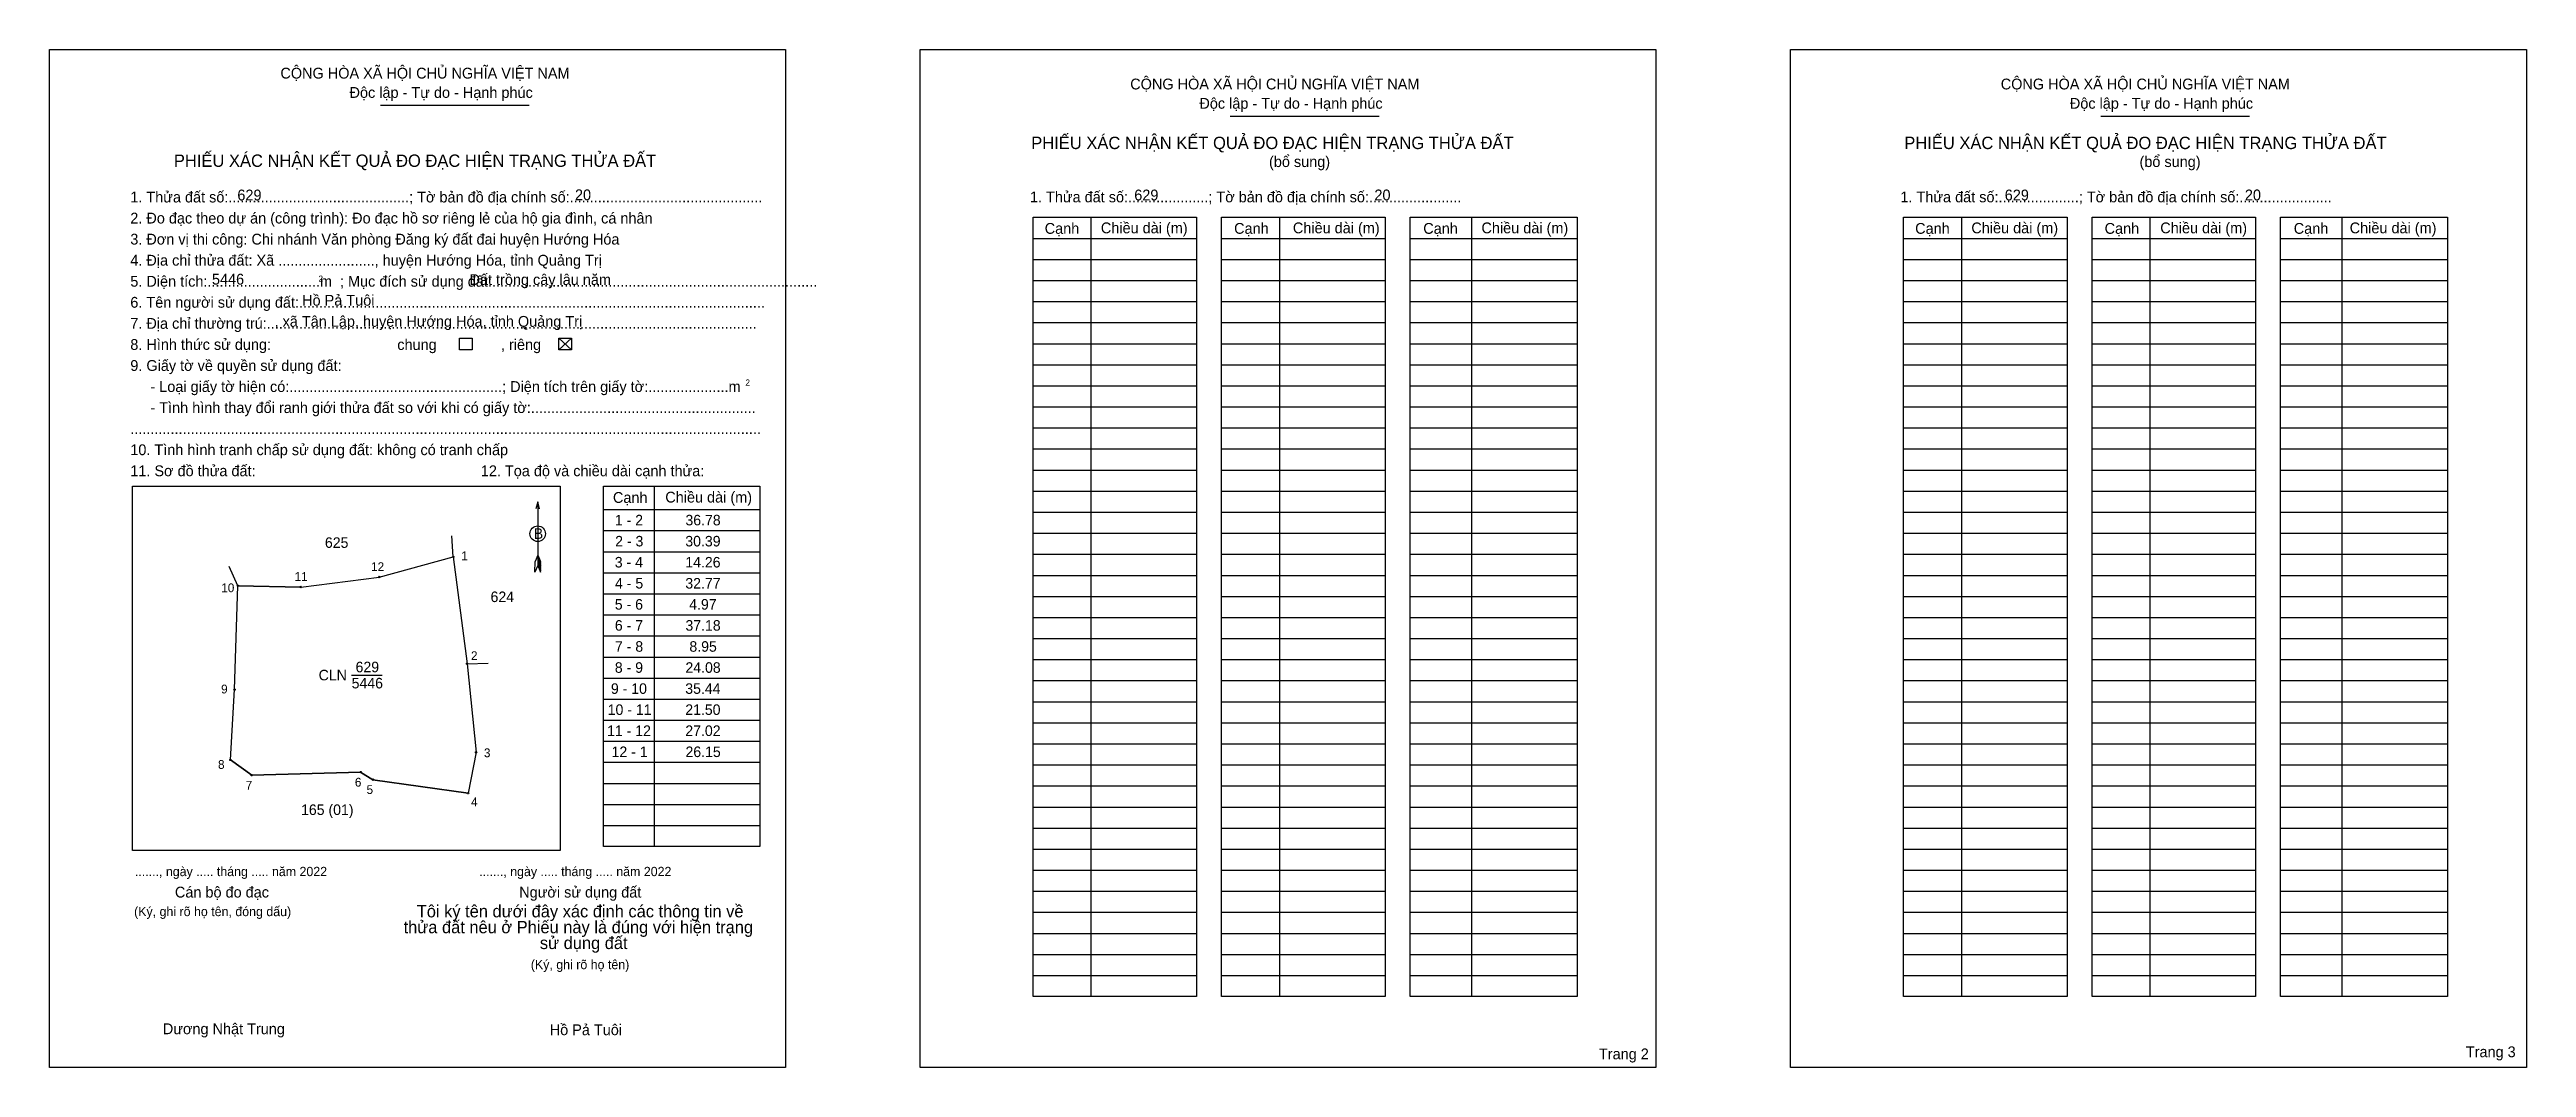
# Model space of a CAD drawing. Extents: x 545727 to 546573, y 1834614 to 1834962.
import ezdxf

# ---------------------------------------------------------------- set-up
doc = ezdxf.new("R2010")
doc.units = 0
for name, color, linetype in [('Level 1', 7, 'Continuous'), ('Level 10', 7, 'Continuous'), ('Level 11', 7, 'Continuous'), ('Level 13', 7, 'Continuous'), ('Level 2', 7, 'Continuous'), ('Level 25', 7, 'Continuous'), ('Level 27', 7, 'Continuous'), ('Level 36', 7, 'Continuous'), ('Level 48', 7, 'Continuous'), ('Level 50', 7, 'Continuous'), ('Level 52', 7, 'Continuous'), ('Level 55', 7, 'Continuous'), ('Level 6', 7, 'Continuous'), ('Level 9', 7, 'Continuous')]:
    doc.layers.add(name, color=color, linetype=linetype)

msp = doc.modelspace()

# ---------------------------------------------------------------- linework, layer by layer
at = {"layer": 'Level 1'}
for p, q in [((545727.2, 1834961.8), (545727.2, 1834961.8)), ((546024.36, 1834961.8), (546024.36, 1834961.8)), ((545840.16, 1834942.78), (545890.97, 1834942.78)), ((546130.27, 1834939.07), (546181.08, 1834939.07)), ((546427.44, 1834939.07), (546478.24, 1834939.07)), ((546082.7, 1834904.52), (546082.7, 1834638.5)), ((546147.07, 1834904.52), (546147.07, 1834638.5)), ((546212.63, 1834904.52), (546212.63, 1834638.5)), ((546379.86, 1834904.52), (546379.86, 1834638.5)), ((546444.23, 1834904.52), (546444.23, 1834638.5)), ((546509.79, 1834904.52), (546509.79, 1834638.5)), ((546062.93, 1834897.33), (546118.77, 1834897.33)), ((546127.29, 1834897.33), (546183.13, 1834897.33)), ((546191.66, 1834897.33), (546248.7, 1834897.33)), ((546360.09, 1834897.33), (546415.93, 1834897.33)), ((546424.46, 1834897.33), (546480.3, 1834897.33)), ((546488.82, 1834897.33), (546545.86, 1834897.33)), ((546062.93, 1834890.14), (546118.77, 1834890.14)), ((546127.29, 1834890.14), (546183.13, 1834890.14)), ((546191.66, 1834890.14), (546248.7, 1834890.14)), ((546360.09, 1834890.14), (546415.93, 1834890.14)), ((546424.46, 1834890.14), (546480.3, 1834890.14)), ((546488.82, 1834890.14), (546545.86, 1834890.14)), ((546062.93, 1834882.95), (546118.77, 1834882.95)), ((546062.93, 1834875.76), (546118.77, 1834875.76)), ((546127.29, 1834882.95), (546183.13, 1834882.95)), ((546127.29, 1834875.76), (546183.13, 1834875.76)), ((546191.66, 1834882.95), (546248.7, 1834882.95)), ((546191.66, 1834875.76), (546248.7, 1834875.76)), ((546360.09, 1834882.95), (546415.93, 1834882.95)), ((546360.09, 1834875.76), (546415.93, 1834875.76)), ((546424.46, 1834882.95), (546480.3, 1834882.95)), ((546424.46, 1834875.76), (546480.3, 1834875.76)), ((546488.82, 1834882.95), (546545.86, 1834882.95)), ((546488.82, 1834875.76), (546545.86, 1834875.76)), ((546062.93, 1834868.57), (546118.77, 1834868.57)), ((546127.29, 1834868.57), (546183.13, 1834868.57)), ((546191.66, 1834868.57), (546248.7, 1834868.57)), ((546360.09, 1834868.57), (546415.93, 1834868.57)), ((546424.46, 1834868.57), (546480.3, 1834868.57)), ((546488.82, 1834868.57), (546545.86, 1834868.57)), ((545901.05, 1834863.25), (545905.37, 1834859.23)), ((545901.05, 1834859.23), (545905.37, 1834863.25)), ((546062.93, 1834861.38), (546118.77, 1834861.38)), ((546127.29, 1834861.38), (546183.13, 1834861.38)), ((546191.66, 1834861.38), (546248.7, 1834861.38)), ((546360.09, 1834861.38), (546415.93, 1834861.38)), ((546424.46, 1834861.38), (546480.3, 1834861.38)), ((546488.82, 1834861.38), (546545.86, 1834861.38)), ((546062.93, 1834854.19), (546118.77, 1834854.19)), ((546127.29, 1834854.19), (546183.13, 1834854.19)), ((546191.66, 1834854.19), (546248.7, 1834854.19)), ((546360.09, 1834854.19), (546415.93, 1834854.19)), ((546424.46, 1834854.19), (546480.3, 1834854.19)), ((546488.82, 1834854.19), (546545.86, 1834854.19)), ((546062.93, 1834847), (546118.77, 1834847)), ((546127.29, 1834847), (546183.13, 1834847)), ((546191.66, 1834847), (546248.7, 1834847)), ((546360.09, 1834847), (546415.93, 1834847)), ((546424.46, 1834847), (546480.3, 1834847)), ((546488.82, 1834847), (546545.86, 1834847)), ((546062.93, 1834839.81), (546118.77, 1834839.81)), ((546127.29, 1834839.81), (546183.13, 1834839.81)), ((546191.66, 1834839.81), (546248.7, 1834839.81)), ((546360.09, 1834839.81), (546415.93, 1834839.81)), ((546424.46, 1834839.81), (546480.3, 1834839.81)), ((546488.82, 1834839.81), (546545.86, 1834839.81)), ((546062.93, 1834832.63), (546118.77, 1834832.63)), ((546062.93, 1834825.44), (546118.77, 1834825.44)), ((546127.29, 1834832.63), (546183.13, 1834832.63)), ((546127.29, 1834825.44), (546183.13, 1834825.44)), ((546191.66, 1834832.63), (546248.7, 1834832.63)), ((546191.66, 1834825.44), (546248.7, 1834825.44)), ((546360.09, 1834832.63), (546415.93, 1834832.63)), ((546360.09, 1834825.44), (546415.93, 1834825.44)), ((546424.46, 1834832.63), (546480.3, 1834832.63)), ((546424.46, 1834825.44), (546480.3, 1834825.44)), ((546488.82, 1834832.63), (546545.86, 1834832.63)), ((546488.82, 1834825.44), (546545.86, 1834825.44)), ((546062.93, 1834818.25), (546118.77, 1834818.25)), ((546127.29, 1834818.25), (546183.13, 1834818.25)), ((546191.66, 1834818.25), (546248.7, 1834818.25)), ((546360.09, 1834818.25), (546415.93, 1834818.25)), ((546424.46, 1834818.25), (546480.3, 1834818.25)), ((546488.82, 1834818.25), (546545.86, 1834818.25)), ((545755.49, 1834812.74), (545755.49, 1834812.74)), ((545933.56, 1834812.78), (545933.56, 1834689.72)), ((546062.93, 1834811.06), (546118.77, 1834811.06)), ((546127.29, 1834811.06), (546183.13, 1834811.06)), ((546191.66, 1834811.06), (546248.7, 1834811.06)), ((546360.09, 1834811.06), (546415.93, 1834811.06)), ((546424.46, 1834811.06), (546480.3, 1834811.06)), ((546488.82, 1834811.06), (546545.86, 1834811.06)), ((545893.84, 1834807.37), (545893.84, 1834785.62)), ((545916.31, 1834804.75), (545969.63, 1834804.75)), ((546062.93, 1834803.87), (546118.77, 1834803.87)), ((546127.29, 1834803.87), (546183.13, 1834803.87)), ((546191.66, 1834803.87), (546248.7, 1834803.87)), ((546360.09, 1834803.87), (546415.93, 1834803.87)), ((546424.46, 1834803.87), (546480.3, 1834803.87)), ((546488.82, 1834803.87), (546545.86, 1834803.87)), ((545916.31, 1834797.56), (545969.63, 1834797.56)), ((546062.93, 1834796.68), (546118.77, 1834796.68)), ((546127.29, 1834796.68), (546183.13, 1834796.68)), ((546191.66, 1834796.68), (546248.7, 1834796.68)), ((546360.09, 1834796.68), (546415.93, 1834796.68)), ((546424.46, 1834796.68), (546480.3, 1834796.68)), ((546488.82, 1834796.68), (546545.86, 1834796.68)), ((545892.88, 1834783.4), (545892.93, 1834787)), ((545893.84, 1834785.62), (545892.88, 1834783.4)), ((545893.84, 1834789.21), (545892.93, 1834787)), ((545893.84, 1834789.21), (545894.76, 1834787)), ((545893.84, 1834788.9), (545894.76, 1834786.67)), ((545893.84, 1834788.59), (545894.76, 1834786.36)), ((545893.84, 1834788.28), (545894.77, 1834786.04)), ((545893.84, 1834787.96), (545894.77, 1834785.71)), ((545893.84, 1834787.64), (545894.77, 1834785.39)), ((545893.84, 1834787.33), (545894.77, 1834785.07)), ((545893.84, 1834787.02), (545894.79, 1834784.74)), ((545893.84, 1834786.71), (545894.79, 1834784.42)), ((545893.84, 1834786.4), (545894.79, 1834784.1)), ((545893.84, 1834786.09), (545894.8, 1834783.79)), ((545893.84, 1834785.62), (545894.8, 1834783.4)), ((545894.8, 1834783.4), (545894.76, 1834787)), ((545916.31, 1834790.37), (545969.63, 1834790.37)), ((545916.31, 1834783.18), (545969.63, 1834783.18)), ((546062.93, 1834789.49), (546118.77, 1834789.49)), ((546062.93, 1834782.3), (546118.77, 1834782.3)), ((546127.29, 1834789.49), (546183.13, 1834789.49)), ((546127.29, 1834782.3), (546183.13, 1834782.3)), ((546191.66, 1834789.49), (546248.7, 1834789.49)), ((546191.66, 1834782.3), (546248.7, 1834782.3)), ((546360.09, 1834789.49), (546415.93, 1834789.49)), ((546360.09, 1834782.3), (546415.93, 1834782.3)), ((546424.46, 1834789.49), (546480.3, 1834789.49)), ((546424.46, 1834782.3), (546480.3, 1834782.3)), ((546488.82, 1834789.49), (546545.86, 1834789.49)), ((546488.82, 1834782.3), (546545.86, 1834782.3)), ((545916.31, 1834775.99), (545969.63, 1834775.99)), ((546062.93, 1834775.11), (546118.77, 1834775.11)), ((546127.29, 1834775.11), (546183.13, 1834775.11)), ((546191.66, 1834775.11), (546248.7, 1834775.11)), ((546360.09, 1834775.11), (546415.93, 1834775.11)), ((546424.46, 1834775.11), (546480.3, 1834775.11)), ((546488.82, 1834775.11), (546545.86, 1834775.11)), ((545916.31, 1834768.8), (545969.63, 1834768.8)), ((546062.93, 1834767.92), (546118.77, 1834767.92)), ((546127.29, 1834767.92), (546183.13, 1834767.92)), ((546191.66, 1834767.92), (546248.7, 1834767.92)), ((546360.09, 1834767.92), (546415.93, 1834767.92)), ((546424.46, 1834767.92), (546480.3, 1834767.92)), ((546488.82, 1834767.92), (546545.86, 1834767.92)), ((545916.31, 1834761.61), (545969.63, 1834761.61)), ((546062.93, 1834760.73), (546118.77, 1834760.73)), ((546127.29, 1834760.73), (546183.13, 1834760.73)), ((546191.66, 1834760.73), (546248.7, 1834760.73)), ((546360.09, 1834760.73), (546415.93, 1834760.73)), ((546424.46, 1834760.73), (546480.3, 1834760.73)), ((546488.82, 1834760.73), (546545.86, 1834760.73)), ((545916.31, 1834754.42), (545969.63, 1834754.42)), ((546062.93, 1834753.54), (546118.77, 1834753.54)), ((546127.29, 1834753.54), (546183.13, 1834753.54)), ((546191.66, 1834753.54), (546248.7, 1834753.54)), ((546360.09, 1834753.54), (546415.93, 1834753.54)), ((546424.46, 1834753.54), (546480.3, 1834753.54)), ((546488.82, 1834753.54), (546545.86, 1834753.54)), ((545916.31, 1834747.23), (545969.63, 1834747.23)), ((545916.31, 1834740.04), (545969.63, 1834740.04)), ((546062.93, 1834746.35), (546118.77, 1834746.35)), ((546127.29, 1834746.35), (546183.13, 1834746.35)), ((546191.66, 1834746.35), (546248.7, 1834746.35)), ((546360.09, 1834746.35), (546415.93, 1834746.35)), ((546424.46, 1834746.35), (546480.3, 1834746.35)), ((546488.82, 1834746.35), (546545.86, 1834746.35)), ((545916.31, 1834732.85), (545969.63, 1834732.85)), ((546062.93, 1834739.16), (546118.77, 1834739.16)), ((546062.93, 1834731.97), (546118.77, 1834731.97)), ((546127.29, 1834739.16), (546183.13, 1834739.16)), ((546127.29, 1834731.97), (546183.13, 1834731.97)), ((546191.66, 1834739.16), (546248.7, 1834739.16)), ((546191.66, 1834731.97), (546248.7, 1834731.97)), ((546360.09, 1834739.16), (546415.93, 1834739.16)), ((546360.09, 1834731.97), (546415.93, 1834731.97)), ((546424.46, 1834739.16), (546480.3, 1834739.16)), ((546424.46, 1834731.97), (546480.3, 1834731.97)), ((546488.82, 1834739.16), (546545.86, 1834739.16)), ((546488.82, 1834731.97), (546545.86, 1834731.97)), ((545916.31, 1834725.66), (545969.63, 1834725.66)), ((546062.93, 1834724.78), (546118.77, 1834724.78)), ((546127.29, 1834724.78), (546183.13, 1834724.78)), ((546191.66, 1834724.78), (546248.7, 1834724.78)), ((546360.09, 1834724.78), (546415.93, 1834724.78)), ((546424.46, 1834724.78), (546480.3, 1834724.78)), ((546488.82, 1834724.78), (546545.86, 1834724.78)), ((545916.31, 1834718.47), (545969.63, 1834718.47)), ((546062.93, 1834717.59), (546118.77, 1834717.59)), ((546127.29, 1834717.59), (546183.13, 1834717.59)), ((546191.66, 1834717.59), (546248.7, 1834717.59)), ((546360.09, 1834717.59), (546415.93, 1834717.59)), ((546424.46, 1834717.59), (546480.3, 1834717.59)), ((546488.82, 1834717.59), (546545.86, 1834717.59)), ((545916.31, 1834711.28), (545969.63, 1834711.28)), ((546062.93, 1834710.4), (546118.77, 1834710.4)), ((546127.29, 1834710.4), (546183.13, 1834710.4)), ((546191.66, 1834710.4), (546248.7, 1834710.4)), ((546360.09, 1834710.4), (546415.93, 1834710.4)), ((546424.46, 1834710.4), (546480.3, 1834710.4)), ((546488.82, 1834710.4), (546545.86, 1834710.4)), ((545916.31, 1834704.09), (545969.63, 1834704.09)), ((546062.93, 1834703.21), (546118.77, 1834703.21)), ((546127.29, 1834703.21), (546183.13, 1834703.21)), ((546191.66, 1834703.21), (546248.7, 1834703.21)), ((546360.09, 1834703.21), (546415.93, 1834703.21)), ((546424.46, 1834703.21), (546480.3, 1834703.21)), ((546488.82, 1834703.21), (546545.86, 1834703.21)), ((545916.31, 1834696.9), (545969.63, 1834696.9)), ((546062.93, 1834696.02), (546118.77, 1834696.02)), ((546127.29, 1834696.02), (546183.13, 1834696.02)), ((546191.66, 1834696.02), (546248.7, 1834696.02)), ((546360.09, 1834696.02), (546415.93, 1834696.02)), ((546424.46, 1834696.02), (546480.3, 1834696.02)), ((546488.82, 1834696.02), (546545.86, 1834696.02)), ((545901.53, 1834688.33), (545901.53, 1834688.33)), ((546062.93, 1834688.83), (546118.77, 1834688.83)), ((546062.93, 1834681.64), (546118.77, 1834681.64)), ((546127.29, 1834688.83), (546183.13, 1834688.83)), ((546127.29, 1834681.64), (546183.13, 1834681.64)), ((546191.66, 1834688.83), (546248.7, 1834688.83)), ((546191.66, 1834681.64), (546248.7, 1834681.64)), ((546360.09, 1834688.83), (546415.93, 1834688.83)), ((546360.09, 1834681.64), (546415.93, 1834681.64)), ((546424.46, 1834688.83), (546480.3, 1834688.83)), ((546424.46, 1834681.64), (546480.3, 1834681.64)), ((546488.82, 1834688.83), (546545.86, 1834688.83)), ((546488.82, 1834681.64), (546545.86, 1834681.64)), ((546062.93, 1834674.45), (546118.77, 1834674.45)), ((546127.29, 1834674.45), (546183.13, 1834674.45)), ((546191.66, 1834674.45), (546248.7, 1834674.45)), ((546360.09, 1834674.45), (546415.93, 1834674.45)), ((546424.46, 1834674.45), (546480.3, 1834674.45)), ((546488.82, 1834674.45), (546545.86, 1834674.45)), ((546062.93, 1834667.26), (546118.77, 1834667.26)), ((546127.29, 1834667.26), (546183.13, 1834667.26)), ((546191.66, 1834667.26), (546248.7, 1834667.26)), ((546360.09, 1834667.26), (546415.93, 1834667.26)), ((546424.46, 1834667.26), (546480.3, 1834667.26)), ((546488.82, 1834667.26), (546545.86, 1834667.26)), ((546062.93, 1834660.07), (546118.77, 1834660.07)), ((546127.29, 1834660.07), (546183.13, 1834660.07)), ((546191.66, 1834660.07), (546248.7, 1834660.07)), ((546360.09, 1834660.07), (546415.93, 1834660.07)), ((546424.46, 1834660.07), (546480.3, 1834660.07)), ((546488.82, 1834660.07), (546545.86, 1834660.07)), ((546062.93, 1834652.88), (546118.77, 1834652.88)), ((546127.29, 1834652.88), (546183.13, 1834652.88)), ((546191.66, 1834652.88), (546248.7, 1834652.88)), ((546360.09, 1834652.88), (546415.93, 1834652.88)), ((546424.46, 1834652.88), (546480.3, 1834652.88)), ((546488.82, 1834652.88), (546545.86, 1834652.88)), ((546062.93, 1834645.69), (546118.77, 1834645.69)), ((546127.29, 1834645.69), (546183.13, 1834645.69)), ((546191.66, 1834645.69), (546248.7, 1834645.69)), ((546360.09, 1834645.69), (546415.93, 1834645.69)), ((546424.46, 1834645.69), (546480.3, 1834645.69)), ((546488.82, 1834645.69), (546545.86, 1834645.69)), ((545978.45, 1834614.3), (545978.45, 1834614.3)), ((546275.6, 1834614.3), (546275.6, 1834614.3))]:
    msp.add_line(p, q, dxfattribs=at)
for points in [[(546062.93, 1834904.52), (546118.77, 1834904.52), (546118.77, 1834638.5), (546062.93, 1834638.5)], [(546127.29, 1834904.52), (546183.13, 1834904.52), (546183.13, 1834638.5), (546127.29, 1834638.5)], [(546191.66, 1834904.52), (546248.7, 1834904.52), (546248.7, 1834638.5), (546191.66, 1834638.5)], [(546360.09, 1834904.52), (546415.93, 1834904.52), (546415.93, 1834638.5), (546360.09, 1834638.5)], [(546424.46, 1834904.52), (546480.3, 1834904.52), (546480.3, 1834638.5), (546424.46, 1834638.5)], [(546488.82, 1834904.52), (546545.86, 1834904.52), (546545.86, 1834638.5), (546488.82, 1834638.5)], [(545755.49, 1834812.74), (545901.53, 1834812.74), (545901.53, 1834688.33), (545755.49, 1834688.33)], [(545916.31, 1834812.78), (545969.63, 1834812.78), (545969.63, 1834689.72), (545916.31, 1834689.72)]]:
    msp.add_lwpolyline(points, close=True, dxfattribs=at)
msp.add_lwpolyline([(545894.46, 1834805.06), (545893.84, 1834807.37), (545893.22, 1834805.06)], dxfattribs=at)
msp.add_circle((545893.84, 1834796.5), 2.65, dxfattribs=at)
at = {"layer": 'Level 10'}
msp.add_lwpolyline([(545790.36, 1834743.32), (545791.48, 1834778.74), (545812.98, 1834778.31), (545839.78, 1834781.73), (545865.01, 1834788.6), (545869.75, 1834752.13), (545872.81, 1834721.89), (545870.05, 1834707.9), (545837.61, 1834712.54), (545833.38, 1834715.15), (545796.22, 1834714.08), (545788.93, 1834719.28)], close=True, dxfattribs=at)
at = {"layer": 'Level 11'}
for centre in [(545865.01, 1834788.6), (545791.48, 1834778.74), (545812.98, 1834778.31), (545839.78, 1834781.73), (545869.75, 1834752.13), (545790.36, 1834743.32), (545790.36, 1834743.32), (545788.93, 1834719.28), (545833.38, 1834715.15), (545872.81, 1834721.89), (545796.22, 1834714.08), (545837.61, 1834712.54), (545870.05, 1834707.9)]:
    msp.add_circle(centre, 0.24, dxfattribs=at)
at = {"layer": 'Level 2'}
for points in [[(545727.2, 1834961.8), (545978.44, 1834961.8), (545978.44, 1834614.3), (545727.2, 1834614.3)], [(546024.36, 1834961.8), (546275.6, 1834961.8), (546275.6, 1834614.3), (546024.36, 1834614.3)], [(546321.52, 1834961.8), (546572.76, 1834961.8), (546572.76, 1834614.3), (546321.52, 1834614.3)]]:
    msp.add_lwpolyline(points, close=True, dxfattribs=at)
at = {"layer": 'Level 25'}
for p, q in [((545812.98, 1834778.31), (545791.48, 1834778.74)), ((545788.93, 1834719.28), (545796.22, 1834714.08)), ((545796.22, 1834714.08), (545833.38, 1834715.15)), ((545833.38, 1834715.15), (545837.61, 1834712.54)), ((545837.61, 1834712.54), (545870.05, 1834707.9))]:
    msp.add_line(p, q, dxfattribs=at)
at = {"layer": 'Level 27'}
for p, q in [((545865.01, 1834788.6), (545864.51, 1834795.77)), ((545791.48, 1834778.74), (545788.54, 1834785.3)), ((545869.75, 1834752.13), (545876.94, 1834752.37))]:
    msp.add_line(p, q, dxfattribs=at)
at = {"layer": 'Level 50'}
for points in [[(545867.11, 1834863.25), (545871.42, 1834863.25), (545871.42, 1834859.23), (545867.11, 1834859.23)], [(545901.05, 1834863.25), (545905.37, 1834863.25), (545905.37, 1834859.23), (545901.05, 1834859.23)]]:
    msp.add_lwpolyline(points, close=True, dxfattribs=at)
at = {"layer": 'Level 9'}
msp.add_line((545830.33, 1834748.25), (545840.76, 1834748.25), dxfattribs=at)

# ---------------------------------------------------------------- texts
at = {"layer": 'Level 1'}
for s, height, p in [('CỘNG HÒA XÃ HỘI CHỦ NGHĨA VIỆT NAM', 3.6905, (545806.01, 1834951.89)), ('CỘNG HÒA XÃ HỘI CHỦ NGHĨA VIỆT NAM', 3.6905, (546096.12, 1834948.18)), ('CỘNG HÒA XÃ HỘI CHỦ NGHĨA VIỆT NAM', 3.6905, (546393.29, 1834948.18)), ('Độc lập - Tự do - Hạnh phúc', 3.6905, (545829.61, 1834945.3)), ('Độc lập - Tự do - Hạnh phúc', 3.6905, (546119.73, 1834941.59)), ('Độc lập - Tự do - Hạnh phúc', 3.6905, (546416.89, 1834941.59)), ('PHIẾU XÁC NHẬN KẾT QUẢ ĐO ĐẠC HIỆN TRẠNG THỬA ĐẤT', 4.2182, (545769.64, 1834921.75)), ('PHIẾU XÁC NHẬN KẾT QUẢ ĐO ĐẠC HIỆN TRẠNG THỬA ĐẤT', 4.2182, (546062.33, 1834927.82)), ('(bổ sung)', 3.691, (546143.5, 1834921.69)), ('PHIẾU XÁC NHẬN KẾT QUẢ ĐO ĐẠC HIỆN TRẠNG THỬA ĐẤT', 4.2182, (546360.37, 1834927.82)), ('(bổ sung)', 3.691, (546440.67, 1834921.69)), ('1. Thửa đất số:.............................................; Tờ bản đồ địa chính số:................................................', 3.69051, (545754.77, 1834909.6)), ('1. Thửa đất số:....................; Tờ bản đồ địa chính số:.......................', 3.6905, (546061.89, 1834909.64)), ('1. Thửa đất số:....................; Tờ bản đồ địa chính số:.......................', 3.6905, (546359.05, 1834909.64)), ('2. Đo đạc theo dự án (công trình): Đo đạc hồ sơ riêng lẻ của hộ gia đình, cá nhân', 3.6905, (545754.77, 1834902.41)), ('Cạnh', 3.691, (546066.92, 1834898.89)), ('Chiều dài (m)', 3.6905, (546086.09, 1834899.07)), ('Cạnh', 3.691, (546131.59, 1834898.89)), ('Chiều dài (m)', 3.6905, (546151.65, 1834899.07)), ('Cạnh', 3.691, (546196.16, 1834898.89)), ('Chiều dài (m)', 3.6905, (546216.02, 1834899.07)), ('Cạnh', 3.691, (546364.08, 1834898.89)), ('Chiều dài (m)', 3.6905, (546383.26, 1834899.07)), ('Cạnh', 3.691, (546428.76, 1834898.89)), ('Chiều dài (m)', 3.6905, (546447.76, 1834899.07)), ('Cạnh', 3.691, (546493.32, 1834898.89)), ('Chiều dài (m)', 3.6905, (546512.42, 1834899.07)), ('3. Đơn vị thi công: Chi nhánh Văn phòng Đăng ký đất đai huyện Hướng Hóa', 3.6905, (545754.77, 1834895.22)), ('4. Địa chỉ thửa đất: Xã ........................, huyện Hướng Hóa, tỉnh Quảng Trị', 3.6905, (545754.77, 1834888.03)), ('5. Diện tích:............................m  ; Mục đích sử dụng đất:.................................................................................', 3.69051, (545754.77, 1834880.84)), ('2', 2.11, (545819, 1834882.52)), ('6. Tên người sử dụng đất:....................................................................................................................', 3.69051, (545754.77, 1834873.66)), ('7. Địa chỉ thường trú:..........................................................................................................................', 3.69051, (545754.77, 1834866.47)), ('chung                , riêng', 3.6905, (545845.91, 1834859.24)), ('9. Giấy tờ về quyền sử dụng đất:', 3.6905, (545754.77, 1834852.09)), ('     - Loại giấy tờ hiện có:.....................................................; Diện tích trên giấy tờ:....................m', 3.69051, (545754.77, 1834844.9)), ('     - Tình hình thay đổi ranh giới thửa đất so với khi có giấy tờ:........................................................', 3.69051, (545754.77, 1834837.71)), ('2', 2.11, (545964.75, 1834847.05)), ('10. Tình hình tranh chấp sử dụng đất: không có tranh chấp', 3.6905, (545754.77, 1834823.33)), ('.............................................................................................................................................................', 3.69051, (545754.77, 1834830.52)), ('11. Sơ đồ thửa đất:', 3.6905, (545754.77, 1834816.14)), ('12. Tọa độ và chiều dài cạnh thửa:', 3.6905, (545874.43, 1834816.14)), ('Cạnh', 3.691, (545919.54, 1834807.03)), ('Chiều dài (m)', 3.6905, (545937.4, 1834807.15)), ('B', 3.59, (545892.51, 1834794.75)), ('......., ngày ..... tháng ..... năm 2022', 3.1635, (545756.34, 1834679.62)), ('......., ngày ..... tháng ..... năm 2022', 3.1635, (545873.88, 1834679.62)), ('Cán bộ đo đạc', 3.6905, (545770, 1834672.31)), ('Người sử dụng đất', 3.6905, (545887.54, 1834672.31)), ('(Ký, ghi rõ họ tên, đóng dấu)', 3.1635, (545756.06, 1834665.96)), ('thửa đất nêu ở Phiếu này là đúng với hiện trạng', 4.1938, (545848.06, 1834660.12)), ('Tôi ký tên dưới đây xác định các thông tin về', 4.1938, (545852.55, 1834665.54)), ('sử dụng đất', 4.1938, (545894.59, 1834654.72)), ('(Ký, ghi rõ họ tên)', 3.1635, (545891.49, 1834647.85)), ('Dương Nhật Trung', 3.6905, (545765.88, 1834625.65)), ('Trang 2', 3.691, (546256.14, 1834617.08)), ('Trang 3', 3.691, (546552.07, 1834617.8))]:
    msp.add_text(s, height=height, dxfattribs=at).set_placement(p)
at = {"layer": 'Level 13'}
for s, p in [('CLN', (545819.07, 1834746.45)), ('629', (545831.67, 1834749.21)), ('5446', (545830.33, 1834743.7))]:
    msp.add_text(s, height=3.595, dxfattribs=at).set_placement(p)
at = {"layer": 'Level 36'}
for s, p in [('625', (545821.21, 1834791.68)), ('624', (545877.75, 1834773.18)), ('165 (01)', (545813.06, 1834700.49))]:
    msp.add_text(s, height=3.595, dxfattribs=at).set_placement(p)
at = {"layer": 'Level 48'}
msp.add_text('8. Hình thức sử dụng:', height=3.6906, dxfattribs=at).set_placement((545754.77, 1834859.28))
at = {"layer": 'Level 52'}
for s, p in [('1 - 2', (545920.18, 1834799.36)), ('36.78', (545944.28, 1834799.36)), ('2 - 3', (545920.29, 1834792.17)), ('30.39', (545944.24, 1834792.17)), ('3 - 4', (545920.16, 1834784.98)), ('14.26', (545944.23, 1834784.98)), ('4 - 5', (545920.24, 1834777.79)), ('5 - 6', (545920.17, 1834770.6)), ('32.77', (545944.24, 1834777.79)), ('4.97', (545945.57, 1834770.6)), ('6 - 7', (545920.19, 1834763.41)), ('37.18', (545944.28, 1834763.41)), ('7 - 8', (545920.22, 1834756.22)), ('8.95', (545945.63, 1834756.22)), ('8 - 9', (545920.18, 1834749.03)), ('24.08', (545944.28, 1834749.03)), ('9 - 10', (545918.84, 1834741.84)), ('35.44', (545944.22, 1834741.84)), ('10 - 11', (545917.74, 1834734.65)), ('21.50', (545944.22, 1834734.65)), ('11 - 12', (545917.52, 1834727.46)), ('12 - 1', (545919.07, 1834720.27)), ('27.02', (545944.24, 1834727.46)), ('26.15', (545944.3, 1834720.27))]:
    msp.add_text(s, height=3.595, dxfattribs=at).set_placement(p)
at = {"layer": 'Level 55'}
for s, p in [('1', (545864.98, 1834788.6)), ('10', (545791.39, 1834778.74)), ('11', (545812.9, 1834778.31)), ('12', (545839.7, 1834781.73)), ('2', (545869.71, 1834752.13)), ('9', (545790.32, 1834743.32)), ('8', (545788.89, 1834719.28)), ('6', (545833.34, 1834715.15)), ('3', (545872.77, 1834721.89)), ('7', (545796.18, 1834714.08)), ('5', (545837.57, 1834712.54)), ('4', (545870.01, 1834707.9))]:
    msp.add_text(s, height=0.12, dxfattribs=at).set_placement(p)
at = {"layer": 'Level 6'}
for s, height, p in [('629', 3.691, (545791.32, 1834910.29)), ('20', 3.691, (545906.57, 1834910.35)), ('629', 3.691, (546097.5, 1834910.29)), ('20', 3.691, (546179.48, 1834910.31)), ('629', 3.691, (546394.66, 1834910.29)), ('20', 3.691, (546476.64, 1834910.31)), ('5446', 3.691, (545782.64, 1834881.56)), ('Đất trồng cây lâu năm', 3.6907, (545870.57, 1834881.42)), ('Hồ Pả Tuôi', 3.691, (545813.42, 1834874.35)), (', xã Tân Lập, huyện Hướng Hóa, tỉnh Quảng Trị', 3.6907, (545804.01, 1834867.15)), ('Hồ Pả Tuôi', 3.691, (545897.95, 1834625.32))]:
    msp.add_text(s, height=height, dxfattribs=at).set_placement(p)
at = {"layer": 'Level 9'}
for s, height, p in [('11', 2.996, (545810.85, 1834780.4)), ('12', 2.996, (545836.96, 1834783.76)), ('1', 3, (545867.75, 1834787.46)), ('10', 2.996, (545785.82, 1834776.55)), ('2', 3, (545871.06, 1834753.37)), ('9', 3, (545785.76, 1834741.99)), ('3', 3, (545875.48, 1834720.22)), ('8', 3, (545784.71, 1834716.23)), ('7', 3, (545794.17, 1834709.14)), ('6', 3, (545831.43, 1834710.18)), ('5', 3, (545835.43, 1834707.66)), ('4', 3, (545871.1, 1834703.47))]:
    msp.add_text(s, height=height, dxfattribs=at).set_placement(p)

doc.saveas('drawing.dxf')
